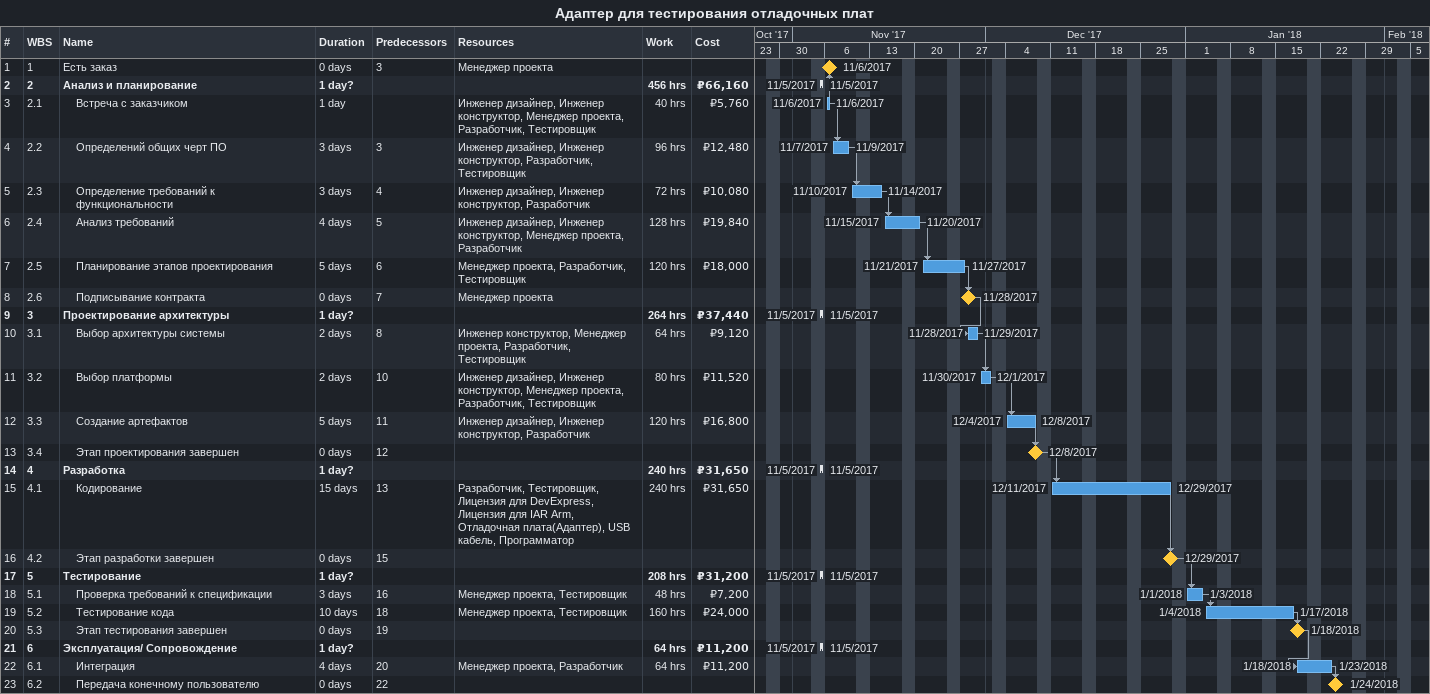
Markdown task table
Адаптер для тестирования отладочных плат

| ID | WBS | Task | Duration | Start | Finish | Predecessors | Resources | Work (h) | Cost (₽) |
|---|---|---|---|---|---|---|---|---|---|
| 1 | 1 | Есть заказ | 0d | 2017-11-06 | 2017-11-06 | 3 | Менеджер проекта |  |  |
| 2 | 2 | **Анализ и планирование** | 1d? | 2017-11-05 | 2017-11-05 |  |  | 456 | 66160 |
| 3 | 2.1 | Встреча с заказчиком | 1d | 2017-11-06 | 2017-11-06 |  | Инженер дизайнер, Инженер конструктор, Менеджер проекта, Разработчик, Тестировщик | 40 | 5760 |
| 4 | 2.2 | Определений общих черт ПО | 3d | 2017-11-07 | 2017-11-09 | 3 | Инженер дизайнер, Инженер конструктор, Разработчик, Тестировщик | 96 | 12480 |
| 5 | 2.3 | Определение требований к функциональности | 3d | 2017-11-10 | 2017-11-14 | 4 | Инженер дизайнер, Инженер конструктор, Разработчик | 72 | 10080 |
| 6 | 2.4 | Анализ требований | 4d | 2017-11-15 | 2017-11-20 | 5 | Инженер дизайнер, Инженер конструктор, Менеджер проекта, Разработчик | 128 | 19840 |
| 7 | 2.5 | Планирование этапов проектирования | 5d | 2017-11-21 | 2017-11-27 | 6 | Менеджер проекта, Разработчик, Тестировщик | 120 | 18000 |
| 8 | 2.6 | Подписывание контракта | 0d | 2017-11-28 | 2017-11-28 | 7 | Менеджер проекта |  |  |
| 9 | 3 | **Проектирование архитектуры** | 1d? | 2017-11-05 | 2017-11-05 |  |  | 264 | 37440 |
| 10 | 3.1 | Выбор архитектуры системы | 2d | 2017-11-28 | 2017-11-29 | 8 | Инженер конструктор, Менеджер проекта, Разработчик, Тестировщик | 64 | 9120 |
| 11 | 3.2 | Выбор платформы | 2d | 2017-11-30 | 2017-12-01 | 10 | Инженер дизайнер, Инженер конструктор, Менеджер проекта, Разработчик, Тестировщик | 80 | 11520 |
| 12 | 3.3 | Создание артефактов | 5d | 2017-12-04 | 2017-12-08 | 11 | Инженер дизайнер, Инженер конструктор, Разработчик | 120 | 16800 |
| 13 | 3.4 | Этап проектирования завершен | 0d | 2017-12-08 | 2017-12-08 | 12 |  |  |  |
| 14 | 4 | **Разработка** | 1d? | 2017-11-05 | 2017-11-05 |  |  | 240 | 31650 |
| 15 | 4.1 | Кодирование | 15d | 2017-12-11 | 2017-12-29 | 13 | Разработчик, Тестировщик, Лицензия для DevExpress, Лицензия для IAR Arm, Отладочная плата(Адаптер), USB кабель, Программатор | 240 | 31650 |
| 16 | 4.2 | Этап разработки завершен | 0d | 2017-12-29 | 2017-12-29 | 15 |  |  |  |
| 17 | 5 | **Тестирование** | 1d? | 2017-11-05 | 2017-11-05 |  |  | 208 | 31200 |
| 18 | 5.1 | Проверка требований к спецификации | 3d | 2018-01-01 | 2018-01-03 | 16 | Менеджер проекта, Тестировщик | 48 | 7200 |
| 19 | 5.2 | Тестирование кода | 10d | 2018-01-04 | 2018-01-17 | 18 | Менеджер проекта, Тестировщик | 160 | 24000 |
| 20 | 5.3 | Этап тестирования завершен | 0d | 2018-01-18 | 2018-01-18 | 19 |  |  |  |
| 21 | 6 | **Эксплуатация/ Сопровождение** | 1d? | 2017-11-05 | 2017-11-05 |  |  | 64 | 11200 |
| 22 | 6.1 | Интеграция | 4d | 2018-01-18 | 2018-01-23 | 20 | Менеджер проекта, Разработчик | 64 | 11200 |
| 23 | 6.2 | Передача конечному пользователю | 0d | 2018-01-24 | 2018-01-24 | 22 |  |  |  |
